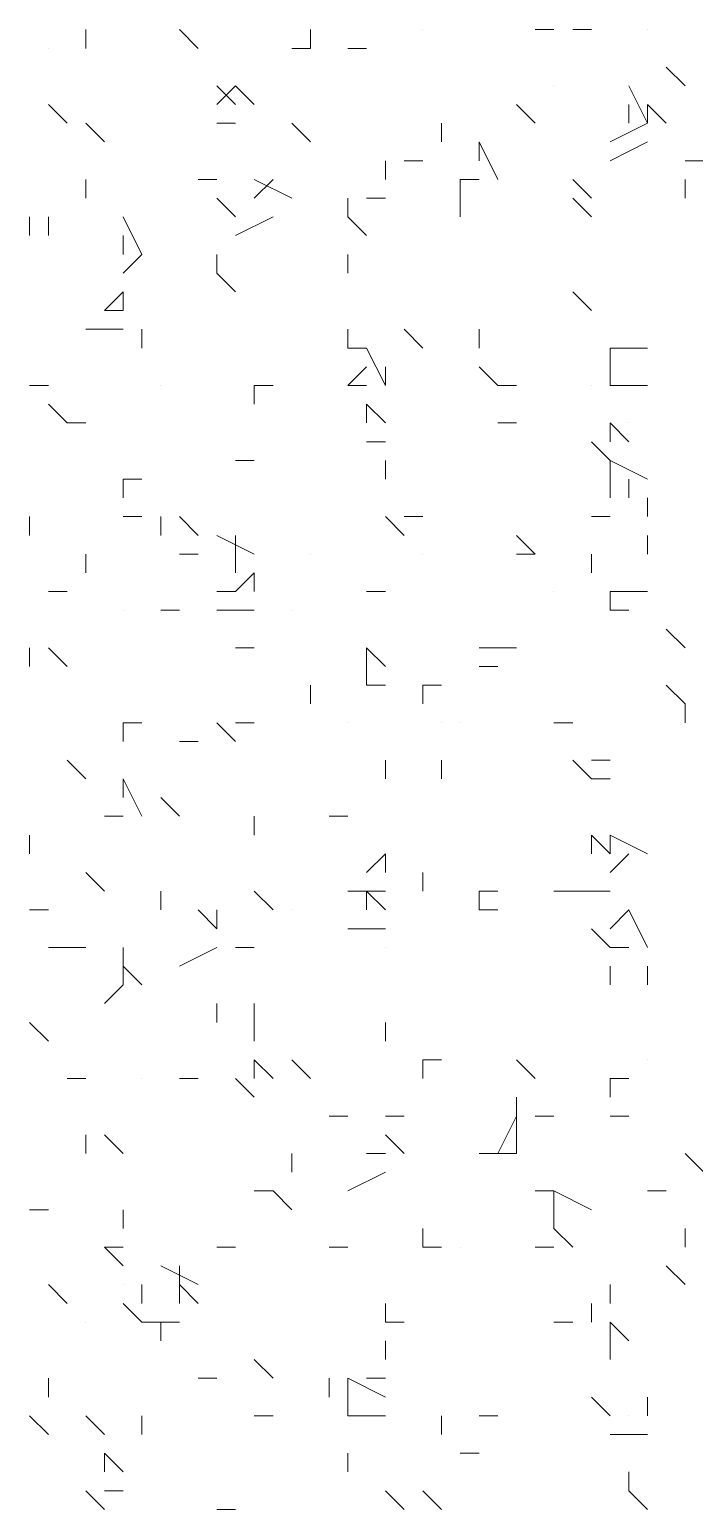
# Model space of a CAD drawing. Header units: millimetres. Extents: x 2928 to 3112, y 1220 to 1280.
# Drawn here: x 3000.0888 to 3000.2072, y 1265.9906 to 1266.254 of the extents above; entities that cross this region are included whole.
import ezdxf

# ---------------------------------------------------------------- set-up
doc = ezdxf.new("R2010")
doc.units = ezdxf.units.MM

msp = doc.modelspace()

# ---------------------------------------------------------------- linework, layer by layer
at = {"color": 92, "linetype": 'Continuous', "lineweight": 5, "true_color": 0x00b800}
for points in [[(3000.09882, 1266.25064), (3000.09882, 1266.25398), (3000.09882, 1266.25398)], [(3000.11882, 1266.25064), (3000.11549, 1266.25398), (3000.11549, 1266.25398)], [(3000.13882, 1266.25064), (3000.13882, 1266.25398), (3000.13882, 1266.25398)], [(3000.18216, 1266.25398), (3000.17882, 1266.25398), (3000.17882, 1266.25398)], [(3000.18882, 1266.25398), (3000.18549, 1266.25398), (3000.18549, 1266.25398)], [(3000.13882, 1266.25064), (3000.13549, 1266.25064), (3000.13549, 1266.25064)], [(3000.14882, 1266.25064), (3000.14549, 1266.25064), (3000.14549, 1266.25064)], [(3000.20549, 1266.24398), (3000.20216, 1266.24731), (3000.20216, 1266.24731)], [(3000.12549, 1266.24398), (3000.12216, 1266.24064), (3000.12216, 1266.24064)], [(3000.12549, 1266.24064), (3000.12216, 1266.24398), (3000.12216, 1266.24398)], [(3000.12549, 1266.24398), (3000.12882, 1266.24064), (3000.12882, 1266.24064)], [(3000.19549, 1266.24398), (3000.19883, 1266.23731), (3000.19883, 1266.23731)], [(3000.09549, 1266.23731), (3000.09216, 1266.24064), (3000.09216, 1266.24064)], [(3000.17882, 1266.23731), (3000.17549, 1266.24064), (3000.17549, 1266.24064)], [(3000.19549, 1266.24064), (3000.19549, 1266.23731), (3000.19549, 1266.23731)], [(3000.19883, 1266.24064), (3000.20216, 1266.23731), (3000.20216, 1266.23731)], [(3000.19883, 1266.24064), (3000.19883, 1266.23731), (3000.19883, 1266.23731)], [(3000.10216, 1266.23398), (3000.09882, 1266.23731), (3000.09882, 1266.23731)], [(3000.12216, 1266.23731), (3000.12549, 1266.23731), (3000.12549, 1266.23731)], [(3000.13882, 1266.23398), (3000.13549, 1266.23731), (3000.13549, 1266.23731)], [(3000.16216, 1266.23398), (3000.16216, 1266.23731), (3000.16216, 1266.23731)], [(3000.19216, 1266.23398), (3000.19883, 1266.23731), (3000.19883, 1266.23731)], [(3000.16882, 1266.23398), (3000.17216, 1266.22731), (3000.17216, 1266.22731)], [(3000.16882, 1266.23398), (3000.16882, 1266.23064), (3000.16882, 1266.23064)], [(3000.19216, 1266.23064), (3000.19883, 1266.23398), (3000.19883, 1266.23398)], [(3000.15216, 1266.23064), (3000.15216, 1266.22731), (3000.15216, 1266.22731)], [(3000.15216, 1266.23064), (3000.15216, 1266.22731), (3000.15216, 1266.22731)], [(3000.15882, 1266.23064), (3000.15549, 1266.23064), (3000.15549, 1266.23064)], [(3000.20883, 1266.23064), (3000.20549, 1266.23064), (3000.20549, 1266.23064)], [(3000.09882, 1266.22398), (3000.09882, 1266.22731), (3000.09882, 1266.22731)], [(3000.12216, 1266.22731), (3000.11882, 1266.22731), (3000.11882, 1266.22731)], [(3000.12882, 1266.22731), (3000.13549, 1266.22398), (3000.13549, 1266.22398)], [(3000.13216, 1266.22731), (3000.12882, 1266.22398), (3000.12882, 1266.22398)], [(3000.16549, 1266.22731), (3000.16882, 1266.22731), (3000.16882, 1266.22731)], [(3000.16549, 1266.22398), (3000.16549, 1266.22731), (3000.16549, 1266.22731)], [(3000.18882, 1266.22398), (3000.18549, 1266.22731), (3000.18549, 1266.22731)], [(3000.20549, 1266.22398), (3000.20549, 1266.22731), (3000.20549, 1266.22731)], [(3000.12549, 1266.22064), (3000.12216, 1266.22398), (3000.12216, 1266.22398)], [(3000.14549, 1266.22064), (3000.14549, 1266.22398), (3000.14549, 1266.22398)], [(3000.14882, 1266.22398), (3000.15216, 1266.22398), (3000.15216, 1266.22398)], [(3000.16549, 1266.22064), (3000.16549, 1266.22398), (3000.16549, 1266.22398)], [(3000.18882, 1266.22064), (3000.18549, 1266.22398), (3000.18549, 1266.22398)], [(3000.18882, 1266.22064), (3000.18549, 1266.22398), (3000.18549, 1266.22398)], [(3000.08882, 1266.21731), (3000.08882, 1266.22064), (3000.08882, 1266.22064)], [(3000.09216, 1266.21731), (3000.09216, 1266.22064), (3000.09216, 1266.22064)], [(3000.10549, 1266.22064), (3000.10882, 1266.21398), (3000.10882, 1266.21398)], [(3000.12549, 1266.21731), (3000.13216, 1266.22064), (3000.13216, 1266.22064)], [(3000.14882, 1266.21731), (3000.14549, 1266.22064), (3000.14549, 1266.22064)], [(3000.10549, 1266.21731), (3000.10549, 1266.21398), (3000.10549, 1266.21398)], [(3000.10549, 1266.21064), (3000.10882, 1266.21398), (3000.10882, 1266.21398)], [(3000.12216, 1266.21064), (3000.12216, 1266.21398), (3000.12216, 1266.21398)], [(3000.14549, 1266.21064), (3000.14549, 1266.21398), (3000.14549, 1266.21398)], [(3000.12549, 1266.20731), (3000.12216, 1266.21064), (3000.12216, 1266.21064)], [(3000.10549, 1266.20731), (3000.10216, 1266.20398), (3000.10216, 1266.20398)], [(3000.10549, 1266.20731), (3000.10549, 1266.20398), (3000.10549, 1266.20398)], [(3000.18882, 1266.20398), (3000.18549, 1266.20731), (3000.18549, 1266.20731)], [(3000.10549, 1266.20398), (3000.10216, 1266.20398), (3000.10216, 1266.20398)], [(3000.09882, 1266.20064), (3000.10549, 1266.20064), (3000.10549, 1266.20064)], [(3000.10882, 1266.19731), (3000.10882, 1266.20064), (3000.10882, 1266.20064)], [(3000.14549, 1266.19731), (3000.14549, 1266.20064), (3000.14549, 1266.20064)], [(3000.15882, 1266.19731), (3000.15549, 1266.20064), (3000.15549, 1266.20064)], [(3000.16882, 1266.19731), (3000.16882, 1266.20064), (3000.16882, 1266.20064)], [(3000.14882, 1266.19731), (3000.14549, 1266.19731), (3000.14549, 1266.19731)], [(3000.14882, 1266.19731), (3000.15216, 1266.19064), (3000.15216, 1266.19064)], [(3000.19216, 1266.19731), (3000.19883, 1266.19731), (3000.19883, 1266.19731)], [(3000.19216, 1266.19731), (3000.19216, 1266.19398), (3000.19216, 1266.19398)], [(3000.14882, 1266.19398), (3000.14549, 1266.19064), (3000.14549, 1266.19064)], [(3000.15216, 1266.19064), (3000.15216, 1266.19398), (3000.15216, 1266.19398)], [(3000.17216, 1266.19064), (3000.16882, 1266.19398), (3000.16882, 1266.19398)], [(3000.19216, 1266.19064), (3000.19216, 1266.19398), (3000.19216, 1266.19398)], [(3000.09216, 1266.19064), (3000.08882, 1266.19064), (3000.08882, 1266.19064)], [(3000.13216, 1266.19064), (3000.12882, 1266.19064), (3000.12882, 1266.19064)], [(3000.12882, 1266.18731), (3000.12882, 1266.19064), (3000.12882, 1266.19064)], [(3000.14549, 1266.19064), (3000.14882, 1266.19064), (3000.14882, 1266.19064)], [(3000.17549, 1266.19064), (3000.17216, 1266.19064), (3000.17216, 1266.19064)], [(3000.19216, 1266.19064), (3000.19883, 1266.19064), (3000.19883, 1266.19064)], [(3000.09549, 1266.18398), (3000.09216, 1266.18731), (3000.09216, 1266.18731)], [(3000.14882, 1266.18731), (3000.15216, 1266.18398), (3000.15216, 1266.18398)], [(3000.14882, 1266.18731), (3000.14882, 1266.18398), (3000.14882, 1266.18398)], [(3000.15216, 1266.18398), (3000.14882, 1266.18731), (3000.14882, 1266.18731)], [(3000.09882, 1266.18398), (3000.09549, 1266.18398), (3000.09549, 1266.18398)], [(3000.17549, 1266.18398), (3000.17216, 1266.18398), (3000.17216, 1266.18398)], [(3000.19216, 1266.18398), (3000.19549, 1266.18064), (3000.19549, 1266.18064)], [(3000.19216, 1266.18398), (3000.19216, 1266.18064), (3000.19216, 1266.18064)], [(3000.14882, 1266.18064), (3000.15216, 1266.18064), (3000.15216, 1266.18064)], [(3000.18882, 1266.18064), (3000.19216, 1266.17731), (3000.19216, 1266.17731)], [(3000.12882, 1266.17731), (3000.12549, 1266.17731), (3000.12549, 1266.17731)], [(3000.15216, 1266.17398), (3000.15216, 1266.17731), (3000.15216, 1266.17731)], [(3000.19216, 1266.17731), (3000.19883, 1266.17398), (3000.19883, 1266.17398)], [(3000.19216, 1266.17731), (3000.19216, 1266.17064), (3000.19216, 1266.17064)], [(3000.10549, 1266.17398), (3000.10882, 1266.17398), (3000.10882, 1266.17398)], [(3000.10549, 1266.17398), (3000.10549, 1266.17064), (3000.10549, 1266.17064)], [(3000.19549, 1266.17064), (3000.19549, 1266.17398), (3000.19549, 1266.17398)], [(3000.19883, 1266.16731), (3000.19883, 1266.17064), (3000.19883, 1266.17064)], [(3000.08882, 1266.16398), (3000.08882, 1266.16731), (3000.08882, 1266.16731)], [(3000.10549, 1266.16731), (3000.10882, 1266.16731), (3000.10882, 1266.16731)], [(3000.11216, 1266.16398), (3000.11216, 1266.16731), (3000.11216, 1266.16731)], [(3000.11882, 1266.16398), (3000.11549, 1266.16731), (3000.11549, 1266.16731)], [(3000.15549, 1266.16398), (3000.15216, 1266.16731), (3000.15216, 1266.16731)], [(3000.15882, 1266.16731), (3000.15549, 1266.16731), (3000.15549, 1266.16731)], [(3000.18882, 1266.16731), (3000.19216, 1266.16731), (3000.19216, 1266.16731)], [(3000.12216, 1266.16398), (3000.12882, 1266.16064), (3000.12882, 1266.16064)], [(3000.12549, 1266.16398), (3000.12549, 1266.15731), (3000.12549, 1266.15731)], [(3000.17882, 1266.16064), (3000.17549, 1266.16398), (3000.17549, 1266.16398)], [(3000.19883, 1266.16064), (3000.19883, 1266.16398), (3000.19883, 1266.16398)], [(3000.09882, 1266.15731), (3000.09882, 1266.16064), (3000.09882, 1266.16064)], [(3000.11882, 1266.16064), (3000.11549, 1266.16064), (3000.11549, 1266.16064)], [(3000.17882, 1266.16064), (3000.17549, 1266.16064), (3000.17549, 1266.16064)], [(3000.18882, 1266.15731), (3000.18882, 1266.16064), (3000.18882, 1266.16064)], [(3000.12882, 1266.15731), (3000.12549, 1266.15398), (3000.12549, 1266.15398)], [(3000.12882, 1266.15731), (3000.12882, 1266.15398), (3000.12882, 1266.15398)], [(3000.09549, 1266.15398), (3000.09216, 1266.15398), (3000.09216, 1266.15398)], [(3000.12216, 1266.15398), (3000.12549, 1266.15398), (3000.12549, 1266.15398)], [(3000.15216, 1266.15398), (3000.14882, 1266.15398), (3000.14882, 1266.15398)], [(3000.19216, 1266.15398), (3000.19883, 1266.15398), (3000.19883, 1266.15398)], [(3000.19216, 1266.15398), (3000.19216, 1266.15064), (3000.19216, 1266.15064)], [(3000.11549, 1266.15064), (3000.11216, 1266.15064), (3000.11216, 1266.15064)], [(3000.12216, 1266.15064), (3000.12882, 1266.15064), (3000.12882, 1266.15064)], [(3000.19216, 1266.15064), (3000.19549, 1266.15064), (3000.19549, 1266.15064)], [(3000.20549, 1266.14398), (3000.20216, 1266.14731), (3000.20216, 1266.14731)], [(3000.08882, 1266.14064), (3000.08882, 1266.14398), (3000.08882, 1266.14398)], [(3000.09549, 1266.14064), (3000.09216, 1266.14398), (3000.09216, 1266.14398)], [(3000.12882, 1266.14398), (3000.12549, 1266.14398), (3000.12549, 1266.14398)], [(3000.14882, 1266.14398), (3000.15216, 1266.14064), (3000.15216, 1266.14064)], [(3000.14882, 1266.14398), (3000.14882, 1266.13731), (3000.14882, 1266.13731)], [(3000.17216, 1266.14398), (3000.16882, 1266.14398), (3000.16882, 1266.14398)], [(3000.17216, 1266.14398), (3000.17549, 1266.14398), (3000.17549, 1266.14398)], [(3000.16882, 1266.14064), (3000.17216, 1266.14064), (3000.17216, 1266.14064)], [(3000.13882, 1266.13398), (3000.13882, 1266.13731), (3000.13882, 1266.13731)], [(3000.14882, 1266.13731), (3000.15216, 1266.13731), (3000.15216, 1266.13731)], [(3000.16216, 1266.13731), (3000.15882, 1266.13731), (3000.15882, 1266.13731)], [(3000.15882, 1266.13398), (3000.15882, 1266.13731), (3000.15882, 1266.13731)], [(3000.20549, 1266.13398), (3000.20216, 1266.13731), (3000.20216, 1266.13731)], [(3000.20549, 1266.13064), (3000.20549, 1266.13398), (3000.20549, 1266.13398)], [(3000.10549, 1266.13064), (3000.10882, 1266.13064), (3000.10882, 1266.13064)], [(3000.10549, 1266.13064), (3000.10549, 1266.12731), (3000.10549, 1266.12731)], [(3000.10549, 1266.12731), (3000.10549, 1266.13064), (3000.10549, 1266.13064)], [(3000.12549, 1266.12731), (3000.12216, 1266.13064), (3000.12216, 1266.13064)], [(3000.12882, 1266.13064), (3000.12549, 1266.13064), (3000.12549, 1266.13064)], [(3000.18549, 1266.13064), (3000.18216, 1266.13064), (3000.18216, 1266.13064)], [(3000.11882, 1266.12731), (3000.11549, 1266.12731), (3000.11549, 1266.12731)], [(3000.09882, 1266.12064), (3000.09549, 1266.12398), (3000.09549, 1266.12398)], [(3000.15216, 1266.12064), (3000.15216, 1266.12398), (3000.15216, 1266.12398)], [(3000.16216, 1266.12064), (3000.16216, 1266.12398), (3000.16216, 1266.12398)], [(3000.18882, 1266.12064), (3000.18549, 1266.12398), (3000.18549, 1266.12398)], [(3000.19216, 1266.12398), (3000.18882, 1266.12398), (3000.18882, 1266.12398)], [(3000.10549, 1266.12064), (3000.10882, 1266.11398), (3000.10882, 1266.11398)], [(3000.10549, 1266.12064), (3000.10549, 1266.11731), (3000.10549, 1266.11731)], [(3000.19216, 1266.12064), (3000.18882, 1266.12064), (3000.18882, 1266.12064)], [(3000.11549, 1266.11398), (3000.11216, 1266.11731), (3000.11216, 1266.11731)], [(3000.10216, 1266.11398), (3000.10549, 1266.11398), (3000.10549, 1266.11398)], [(3000.12882, 1266.11064), (3000.12882, 1266.11398), (3000.12882, 1266.11398)], [(3000.14549, 1266.11398), (3000.14216, 1266.11398), (3000.14216, 1266.11398)], [(3000.08882, 1266.10731), (3000.08882, 1266.11064), (3000.08882, 1266.11064)], [(3000.18882, 1266.11064), (3000.19216, 1266.10731), (3000.19216, 1266.10731)], [(3000.18882, 1266.11064), (3000.18882, 1266.10731), (3000.18882, 1266.10731)], [(3000.19216, 1266.11064), (3000.19883, 1266.10731), (3000.19883, 1266.10731)], [(3000.19216, 1266.11064), (3000.19216, 1266.10731), (3000.19216, 1266.10731)], [(3000.15216, 1266.10731), (3000.14882, 1266.10398), (3000.14882, 1266.10398)], [(3000.15216, 1266.10731), (3000.15216, 1266.10398), (3000.15216, 1266.10398)], [(3000.19216, 1266.10398), (3000.19549, 1266.10731), (3000.19549, 1266.10731)], [(3000.10216, 1266.10064), (3000.09882, 1266.10398), (3000.09882, 1266.10398)], [(3000.15882, 1266.10064), (3000.15882, 1266.10398), (3000.15882, 1266.10398)], [(3000.11216, 1266.09731), (3000.11216, 1266.10064), (3000.11216, 1266.10064)], [(3000.13216, 1266.09731), (3000.12882, 1266.10064), (3000.12882, 1266.10064)], [(3000.14549, 1266.10064), (3000.15216, 1266.10064), (3000.15216, 1266.10064)], [(3000.14882, 1266.10064), (3000.15216, 1266.09731), (3000.15216, 1266.09731)], [(3000.14882, 1266.10064), (3000.14882, 1266.09731), (3000.14882, 1266.09731)], [(3000.15216, 1266.09731), (3000.14882, 1266.10064), (3000.14882, 1266.10064)], [(3000.17216, 1266.10064), (3000.16882, 1266.10064), (3000.16882, 1266.10064)], [(3000.16882, 1266.09731), (3000.16882, 1266.10064), (3000.16882, 1266.10064)], [(3000.18216, 1266.10064), (3000.18882, 1266.10064), (3000.18882, 1266.10064)], [(3000.19216, 1266.10064), (3000.18882, 1266.10064), (3000.18882, 1266.10064)], [(3000.09216, 1266.09731), (3000.08882, 1266.09731), (3000.08882, 1266.09731)], [(3000.11882, 1266.09731), (3000.12216, 1266.09398), (3000.12216, 1266.09398)], [(3000.12216, 1266.09731), (3000.12216, 1266.09398), (3000.12216, 1266.09398)], [(3000.17216, 1266.09731), (3000.16882, 1266.09731), (3000.16882, 1266.09731)], [(3000.19549, 1266.09731), (3000.19216, 1266.09398), (3000.19216, 1266.09398)], [(3000.19549, 1266.09731), (3000.19883, 1266.09064), (3000.19883, 1266.09064)], [(3000.14549, 1266.09398), (3000.15216, 1266.09398), (3000.15216, 1266.09398)], [(3000.19216, 1266.09064), (3000.18882, 1266.09398), (3000.18882, 1266.09398)], [(3000.09549, 1266.09064), (3000.09216, 1266.09064), (3000.09216, 1266.09064)], [(3000.09882, 1266.09064), (3000.09549, 1266.09064), (3000.09549, 1266.09064)], [(3000.10549, 1266.08731), (3000.10549, 1266.09064), (3000.10549, 1266.09064)], [(3000.11549, 1266.08731), (3000.12216, 1266.09064), (3000.12216, 1266.09064)], [(3000.12882, 1266.09064), (3000.12549, 1266.09064), (3000.12549, 1266.09064)], [(3000.19216, 1266.09064), (3000.19549, 1266.09064), (3000.19549, 1266.09064)], [(3000.10549, 1266.08731), (3000.10882, 1266.08398), (3000.10882, 1266.08398)], [(3000.10549, 1266.08731), (3000.10549, 1266.08398), (3000.10549, 1266.08398)], [(3000.19216, 1266.08398), (3000.19216, 1266.08731), (3000.19216, 1266.08731)], [(3000.19883, 1266.08398), (3000.19883, 1266.08731), (3000.19883, 1266.08731)], [(3000.10216, 1266.08064), (3000.10549, 1266.08398), (3000.10549, 1266.08398)], [(3000.12216, 1266.07731), (3000.12216, 1266.08064), (3000.12216, 1266.08064)], [(3000.12882, 1266.07731), (3000.12882, 1266.08064), (3000.12882, 1266.08064)], [(3000.09216, 1266.07398), (3000.08882, 1266.07731), (3000.08882, 1266.07731)], [(3000.12882, 1266.07398), (3000.12882, 1266.07731), (3000.12882, 1266.07731)], [(3000.15216, 1266.07398), (3000.15216, 1266.07731), (3000.15216, 1266.07731)], [(3000.12882, 1266.07064), (3000.13216, 1266.06731), (3000.13216, 1266.06731)], [(3000.12882, 1266.07064), (3000.12882, 1266.06731), (3000.12882, 1266.06731)], [(3000.13882, 1266.06731), (3000.13549, 1266.07064), (3000.13549, 1266.07064)], [(3000.15882, 1266.06731), (3000.15882, 1266.07064), (3000.15882, 1266.07064)], [(3000.16216, 1266.07064), (3000.15882, 1266.07064), (3000.15882, 1266.07064)], [(3000.17882, 1266.06731), (3000.17549, 1266.07064), (3000.17549, 1266.07064)], [(3000.09882, 1266.06731), (3000.09549, 1266.06731), (3000.09549, 1266.06731)], [(3000.11882, 1266.06731), (3000.11549, 1266.06731), (3000.11549, 1266.06731)], [(3000.12549, 1266.06731), (3000.12882, 1266.06398), (3000.12882, 1266.06398)], [(3000.19216, 1266.06731), (3000.19549, 1266.06731), (3000.19549, 1266.06731)], [(3000.19216, 1266.06731), (3000.19216, 1266.06398), (3000.19216, 1266.06398)], [(3000.17549, 1266.06064), (3000.17549, 1266.06398), (3000.17549, 1266.06398)], [(3000.14549, 1266.06064), (3000.14216, 1266.06064), (3000.14216, 1266.06064)], [(3000.15549, 1266.06064), (3000.15216, 1266.06064), (3000.15216, 1266.06064)], [(3000.17549, 1266.06064), (3000.17216, 1266.05398), (3000.17216, 1266.05398)], [(3000.17549, 1266.06064), (3000.17549, 1266.05398), (3000.17549, 1266.05398)], [(3000.18216, 1266.06064), (3000.17882, 1266.06064), (3000.17882, 1266.06064)], [(3000.19216, 1266.06064), (3000.19549, 1266.06064), (3000.19549, 1266.06064)], [(3000.09882, 1266.05398), (3000.09882, 1266.05731), (3000.09882, 1266.05731)], [(3000.10549, 1266.05398), (3000.10216, 1266.05731), (3000.10216, 1266.05731)], [(3000.15549, 1266.05398), (3000.15216, 1266.05731), (3000.15216, 1266.05731)], [(3000.13549, 1266.05064), (3000.13549, 1266.05398), (3000.13549, 1266.05398)], [(3000.14882, 1266.05398), (3000.15216, 1266.05398), (3000.15216, 1266.05398)], [(3000.16882, 1266.05398), (3000.17549, 1266.05398), (3000.17549, 1266.05398)], [(3000.20883, 1266.05064), (3000.20549, 1266.05398), (3000.20549, 1266.05398)], [(3000.14549, 1266.04731), (3000.15216, 1266.05064), (3000.15216, 1266.05064)], [(3000.13216, 1266.04731), (3000.12882, 1266.04731), (3000.12882, 1266.04731)], [(3000.13549, 1266.04398), (3000.13216, 1266.04731), (3000.13216, 1266.04731)], [(3000.18216, 1266.04731), (3000.17882, 1266.04731), (3000.17882, 1266.04731)], [(3000.18216, 1266.04731), (3000.18882, 1266.04398), (3000.18882, 1266.04398)], [(3000.18216, 1266.04731), (3000.18216, 1266.04064), (3000.18216, 1266.04064)], [(3000.20216, 1266.04731), (3000.19883, 1266.04731), (3000.19883, 1266.04731)], [(3000.09216, 1266.04398), (3000.08882, 1266.04398), (3000.08882, 1266.04398)], [(3000.10549, 1266.04398), (3000.10549, 1266.04064), (3000.10549, 1266.04064)], [(3000.15882, 1266.03731), (3000.15882, 1266.04064), (3000.15882, 1266.04064)], [(3000.18549, 1266.03731), (3000.18216, 1266.04064), (3000.18216, 1266.04064)], [(3000.20549, 1266.03731), (3000.20549, 1266.04064), (3000.20549, 1266.04064)], [(3000.10216, 1266.03731), (3000.10549, 1266.03731), (3000.10549, 1266.03731)], [(3000.10549, 1266.03398), (3000.10216, 1266.03731), (3000.10216, 1266.03731)], [(3000.12549, 1266.03731), (3000.12216, 1266.03731), (3000.12216, 1266.03731)], [(3000.14549, 1266.03731), (3000.14216, 1266.03731), (3000.14216, 1266.03731)], [(3000.16216, 1266.03731), (3000.15882, 1266.03731), (3000.15882, 1266.03731)], [(3000.17882, 1266.03731), (3000.18216, 1266.03731), (3000.18216, 1266.03731)], [(3000.11216, 1266.03398), (3000.11882, 1266.03064), (3000.11882, 1266.03064)], [(3000.11549, 1266.03398), (3000.11549, 1266.02731), (3000.11549, 1266.02731)], [(3000.20549, 1266.03064), (3000.20216, 1266.03398), (3000.20216, 1266.03398)], [(3000.09549, 1266.02731), (3000.09216, 1266.03064), (3000.09216, 1266.03064)], [(3000.10882, 1266.03064), (3000.10882, 1266.02731), (3000.10882, 1266.02731)], [(3000.11882, 1266.02731), (3000.11549, 1266.03064), (3000.11549, 1266.03064)], [(3000.19216, 1266.02731), (3000.19216, 1266.03064), (3000.19216, 1266.03064)], [(3000.10549, 1266.02731), (3000.10882, 1266.02397), (3000.10882, 1266.02397)], [(3000.15216, 1266.02397), (3000.15216, 1266.02731), (3000.15216, 1266.02731)], [(3000.18882, 1266.02397), (3000.18882, 1266.02731), (3000.18882, 1266.02731)], [(3000.10882, 1266.02397), (3000.11549, 1266.02397), (3000.11549, 1266.02397)], [(3000.11216, 1266.02064), (3000.11216, 1266.02397), (3000.11216, 1266.02397)], [(3000.15549, 1266.02397), (3000.15216, 1266.02397), (3000.15216, 1266.02397)], [(3000.18549, 1266.02397), (3000.18216, 1266.02397), (3000.18216, 1266.02397)], [(3000.19216, 1266.02397), (3000.19549, 1266.02064), (3000.19549, 1266.02064)], [(3000.19216, 1266.02397), (3000.19216, 1266.02064), (3000.19216, 1266.02064)], [(3000.15216, 1266.02064), (3000.15216, 1266.01731), (3000.15216, 1266.01731)], [(3000.15216, 1266.02064), (3000.15216, 1266.01731), (3000.15216, 1266.01731)], [(3000.19216, 1266.01731), (3000.19216, 1266.02064), (3000.19216, 1266.02064)], [(3000.13216, 1266.01397), (3000.12882, 1266.01731), (3000.12882, 1266.01731)], [(3000.09216, 1266.01064), (3000.09216, 1266.01397), (3000.09216, 1266.01397)], [(3000.12216, 1266.01397), (3000.11882, 1266.01397), (3000.11882, 1266.01397)], [(3000.14216, 1266.01064), (3000.14216, 1266.01397), (3000.14216, 1266.01397)], [(3000.14549, 1266.01397), (3000.15216, 1266.01064), (3000.15216, 1266.01064)], [(3000.14549, 1266.01397), (3000.14549, 1266.00731), (3000.14549, 1266.00731)], [(3000.14882, 1266.01397), (3000.15216, 1266.01397), (3000.15216, 1266.01397)], [(3000.19216, 1266.00731), (3000.18882, 1266.01064), (3000.18882, 1266.01064)], [(3000.19883, 1266.01064), (3000.19883, 1266.00731), (3000.19883, 1266.00731)], [(3000.09216, 1266.00397), (3000.08882, 1266.00731), (3000.08882, 1266.00731)], [(3000.10216, 1266.00397), (3000.09882, 1266.00731), (3000.09882, 1266.00731)], [(3000.10882, 1266.00397), (3000.10882, 1266.00731), (3000.10882, 1266.00731)], [(3000.13216, 1266.00731), (3000.12882, 1266.00731), (3000.12882, 1266.00731)], [(3000.14549, 1266.00731), (3000.14882, 1266.00731), (3000.14882, 1266.00731)], [(3000.15216, 1266.00731), (3000.14882, 1266.00731), (3000.14882, 1266.00731)], [(3000.16216, 1266.00397), (3000.16216, 1266.00731), (3000.16216, 1266.00731)], [(3000.17216, 1266.00731), (3000.16882, 1266.00731), (3000.16882, 1266.00731)], [(3000.19216, 1266.00397), (3000.19883, 1266.00397), (3000.19883, 1266.00397)], [(3000.10216, 1266.00064), (3000.10549, 1265.99731), (3000.10549, 1265.99731)], [(3000.10216, 1266.00064), (3000.10216, 1265.99731), (3000.10216, 1265.99731)], [(3000.14549, 1265.99731), (3000.14549, 1266.00064), (3000.14549, 1266.00064)], [(3000.16882, 1266.00064), (3000.16549, 1266.00064), (3000.16549, 1266.00064)], [(3000.19549, 1265.99397), (3000.19549, 1265.99731), (3000.19549, 1265.99731)], [(3000.10216, 1265.99064), (3000.09882, 1265.99397), (3000.09882, 1265.99397)], [(3000.10216, 1265.99397), (3000.10549, 1265.99397), (3000.10549, 1265.99397)], [(3000.15549, 1265.99064), (3000.15216, 1265.99397), (3000.15216, 1265.99397)], [(3000.16216, 1265.99064), (3000.15882, 1265.99397), (3000.15882, 1265.99397)], [(3000.19883, 1265.99064), (3000.19549, 1265.99397), (3000.19549, 1265.99397)], [(3000.12549, 1265.99064), (3000.12216, 1265.99064), (3000.12216, 1265.99064)]]:
    msp.add_lwpolyline(points, dxfattribs=at)
for points in [[(3000.15882, 1266.25398), (3000.15882, 1266.25398)], [(3000.19883, 1266.25398), (3000.19883, 1266.25398)], [(3000.09216, 1266.25064), (3000.09216, 1266.25064)], [(3000.18216, 1266.24398), (3000.18216, 1266.24398)], [(3000.10549, 1266.22064), (3000.10549, 1266.22064)], [(3000.11216, 1266.19064), (3000.11216, 1266.19064)], [(3000.18882, 1266.19064), (3000.18882, 1266.19064)], [(3000.19549, 1266.18398), (3000.19549, 1266.18398)], [(3000.13882, 1266.16064), (3000.13882, 1266.16064)], [(3000.15882, 1266.16064), (3000.15882, 1266.16064)], [(3000.18216, 1266.15398), (3000.18216, 1266.15398)], [(3000.10549, 1266.15064), (3000.10549, 1266.15064)], [(3000.13549, 1266.15064), (3000.13549, 1266.15064)], [(3000.14549, 1266.13064), (3000.14549, 1266.13064)], [(3000.16216, 1266.13064), (3000.16216, 1266.13064)], [(3000.16549, 1266.13064), (3000.16549, 1266.13064)], [(3000.10549, 1266.12731), (3000.10549, 1266.12731)], [(3000.18882, 1266.10731), (3000.18882, 1266.10731)], [(3000.13549, 1266.09731), (3000.13549, 1266.09731)], [(3000.15216, 1266.09064), (3000.15216, 1266.09064)], [(3000.19883, 1266.07064), (3000.19883, 1266.07064)], [(3000.10882, 1266.06731), (3000.10882, 1266.06731)], [(3000.19216, 1266.06064), (3000.19216, 1266.06064)], [(3000.14882, 1266.05398), (3000.14882, 1266.05398)], [(3000.09216, 1266.04398), (3000.09216, 1266.04398)], [(3000.10549, 1266.04398), (3000.10549, 1266.04398)], [(3000.16549, 1266.03731), (3000.16549, 1266.03731)], [(3000.10549, 1266.03064), (3000.10549, 1266.03064)], [(3000.09882, 1266.02397), (3000.09882, 1266.02397)], [(3000.14216, 1266.01397), (3000.14216, 1266.01397)], [(3000.19549, 1266.00731), (3000.19549, 1266.00731)]]:
    msp.add_lwpolyline(points, close=True, dxfattribs=at)

doc.saveas('drawing.dxf')
